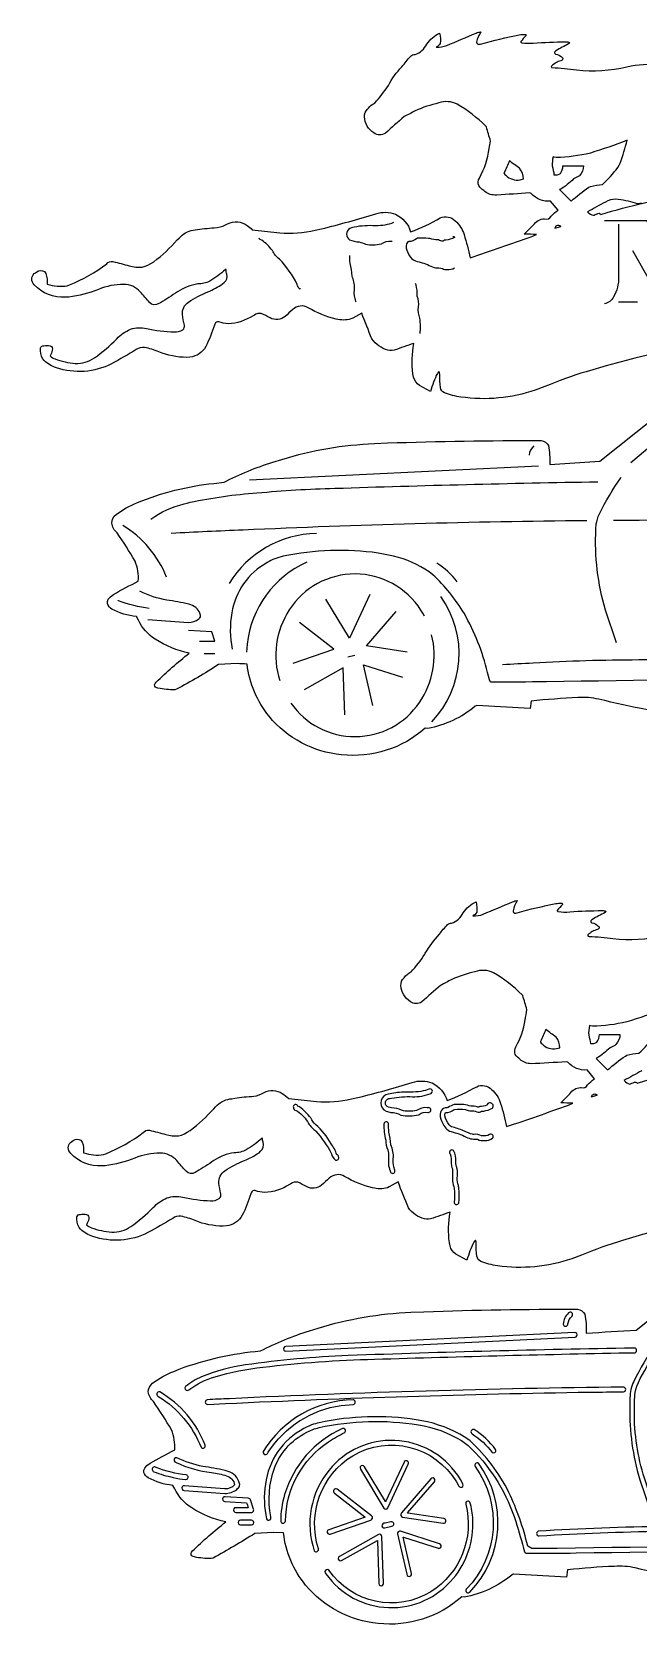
# Model space of a CAD drawing. Extents: x 1.4 to 25.7, y 0.2 to 22.2.
# Drawn here: x 1.43 to 9.52, y 0.24 to 21.45 of the extents above; entities that cross this region are included whole.
import ezdxf

# ---------------------------------------------------------------- set-up
doc = ezdxf.new("R2010")
doc.units = 0
doc.linetypes.add('0', pattern=[0])
doc.layers.add('1', color=7, linetype='0')

msp = doc.modelspace()

# ---------------------------------------------------------------- linework, layer by layer
at = {"layer": '1'}
for p, q in [((9.50563, 17.842972), (9.255646, 17.842972)), ((8.187241, 15.661026), (4.333252, 15.473541)), ((3.874954, 13.161163), (3.729118, 13.161163)), ((5.645699, 13.119499), (5.741333, 13.141563))]:
    msp.add_line(p, q, dxfattribs=at)
for points in [[(10.981339, 17.401802, 0.035682), (8.823616, 16.918823, 0.025178), (8.273529, 16.722153), (8.144417, 16.67466, -0.12031), (7.153198, 16.581253, -0.065513), (6.933289, 16.638336, -0.276513), (6.881264, 16.707108, -0.048383), (6.871826, 16.881844), (6.869156, 16.904503), (6.86422, 16.915916), (6.857353, 16.917442), (6.848892, 16.910454), (6.839188, 16.896294, 0.038424), (6.747208, 16.656578), (6.601952, 16.735817, -0.219636), (6.523109, 16.84684), (6.513527, 16.888245, -0.074008), (6.524582, 17.293137), (6.524887, 17.295441, 0.00045), (6.263031, 17.204788), (6.235291, 17.201172), (6.207901, 17.201569), (6.181068, 17.205482, -0.176265), (5.967758, 17.354568, -0.006372), (5.830536, 17.69825), (5.711739, 17.63224), (5.688026, 17.620636, -0.13638), (5.489754, 17.620087, -0.079283), (5.117661, 17.771317, 0.332737), (4.913269, 17.747643, 0.007228), (4.810753, 17.654625, -0.307049), (4.60984, 17.634499, 0.027172), (4.493019, 17.693275, 0.21293), (4.399879, 17.672905), (4.382767, 17.663841, -0.132943), (4.049751, 17.556671, -0.08174), (3.925217, 17.581764, 0.381028), (3.873917, 17.55352), (3.866852, 17.538284, -0.036011), (3.753494, 17.253372, -0.243381), (3.541969, 17.112686), (3.497536, 17.108345, -0.092707), (3.125732, 17.181732, 0.055552), (2.936386, 17.241379, 0.161952), (2.825394, 17.21212, -0.008206), (2.496407, 17.022934, -0.200511), (1.760414, 16.971245, -0.108872), (1.597748, 17.066231), (1.57711, 17.092285, -0.133961), (1.547211, 17.234222, -0.329924), (1.594658, 17.265144, -0.073369), (1.678848, 17.263428, -0.395829), (1.706612, 17.20433, -0.055965), (1.678413, 17.127754, 0.1326), (1.742905, 17.08773, 0.066442), (2.013046, 17.02713, 0.15607), (2.267281, 17.10215, 0.044217), (2.566376, 17.356544, -0.099105), (2.749054, 17.484718, -0.133279), (2.960945, 17.493645, 0.049422), (3.331306, 17.447495, 0.159068), (3.446144, 17.475243, 0.266583), (3.467018, 17.540512, -0.01526), (3.441154, 17.679634, -0.271266), (3.521645, 17.846291, -0.049158), (3.781059, 17.981667, 0.052075), (3.97657, 18.087196), (3.997887, 18.105881, 0.292914), (4.033203, 18.21537, -0.107393), (4.024788, 18.280525), (4.021248, 18.281898), (4.014069, 18.278023, -0.052253), (3.805984, 18.125046, -0.126223), (3.646713, 18.086609, 0.116323), (3.375664, 17.981903, -0.006184), (3.147339, 17.835678), (3.125923, 17.824867, -0.365144), (3.003975, 17.84053, -0.020017), (2.879311, 17.982056, 0.216062), (2.659981, 18.082024, 0.09709), (2.321556, 18.01442, -0.065948), (1.925789, 17.91259), (1.879807, 17.910034, -0.222477), (1.467064, 18.074104), (1.452393, 18.095291, -0.438519), (1.480621, 18.236748), (1.500374, 18.24865, -0.296885), (1.600563, 18.252983), (1.611885, 18.240799), (1.62075, 18.225868, -0.102296), (1.637245, 18.086586), (1.640251, 18.085266, 0.131473), (1.905388, 18.063988), (1.935921, 18.073616, 0.065728), (2.431503, 18.355492, -0.275327), (2.515366, 18.385162, -0.025045), (2.733109, 18.327698, 0.084931), (2.905304, 18.312355), (2.942726, 18.322044), (2.981087, 18.337639), (3.020058, 18.358368), (3.059319, 18.383423, 0.048752), (3.372856, 18.672905), (3.397385, 18.697624), (3.418663, 18.717957, -0.183205), (3.612808, 18.80584, -0.026126), (3.863083, 18.835434, 0.123006), (4.016563, 18.875237), (4.044029, 18.888359, -0.287068), (4.305305, 18.864311, -0.055497), (4.372208, 18.809357), (4.740608, 18.768425, 0.075631), (5.208862, 18.803024), (5.293976, 18.821014, 0.014506), (6.019211, 19.022408, -0.169334), (6.282715, 19.015541, -0.213122), (6.483345, 18.781586, 0.039418), (6.878448, 18.96627, -0.314377), (7.077469, 18.929123, -0.143143), (7.195328, 18.744301, -0.027153), (7.276398, 18.434799, 0.006821), (8.100121, 18.72113), (8.159882, 18.745476, -0.001037), (7.998291, 18.751122), (8.118797, 18.871567, -0.253608), (8.26973, 18.954697, 0.369634), (8.356331, 18.989975, -0.067552), (8.447639, 19.069382), (8.34919, 19.189713, -0.24309), (8.092033, 19.291634), (8.071327, 19.299149, -0.003398), (7.633087, 19.271408), (7.603638, 19.271477, -0.184441), (7.457603, 19.330002, -0.094159), (7.392265, 19.396652, -0.234234), (7.401131, 19.498215, 0.093052), (7.531029, 19.892944, 0.012702), (7.548462, 19.990898, -0.005074), (7.492653, 20.178848), (7.484573, 20.189667, 0.062298), (7.101784, 20.482445, 0.203981), (6.85807, 20.497528, 0.049205), (6.545464, 20.394501, -0.019324), (6.396553, 20.315529, 0.015645), (6.14753, 20.094475, -0.307594), (5.99469, 20.097992, -0.23778), (5.866356, 20.31292, -0.200969), (5.909645, 20.417328), (5.920677, 20.430222, -0.114441), (6.004364, 20.496811, 0.044132), (6.187241, 20.732048, -0.069411), (6.367607, 20.980858, -0.017465), (6.480293, 21.117348, -0.240528), (6.542984, 21.14254, 0.186365), (6.698555, 21.28167, -0.141758), (6.868805, 21.42675, -0.108933), (6.878143, 21.289169, -0.153285), (6.82576, 21.241676, 0.13603), (6.964493, 21.265244, 0.007159), (7.356628, 21.429024, -0.079249), (7.416519, 21.444984), (7.418015, 21.439423, 0.105775), (7.362633, 21.308495, 0.515091), (7.398407, 21.279037), (7.415909, 21.281281, -0.020902), (7.931938, 21.405006, -0.066813), (8.013229, 21.409157), (8.02227, 21.403549), (8.020119, 21.393707, 0.003786), (7.950508, 21.314926, 0.451577), (7.965668, 21.300766, 0.078822), (8.117676, 21.295738, -0.015331), (8.549736, 21.311798, -0.128815), (8.603745, 21.300865), (8.599655, 21.293503), (8.588577, 21.284988, 0.015466), (8.420158, 21.193535), (8.408569, 21.183655, 0.696277), (8.41404, 21.14949, -0.15625), (8.510002, 21.095856, -0.435277), (8.495293, 21.065117), (8.486839, 21.060638, 0.128247), (8.360893, 20.987228, 0.6169), (8.368912, 20.96891, -0.030846), (8.694328, 20.937851, 0.086725), (9.366554, 20.980095, -0.138588), (10.242218, 20.922554)], [(9.558609, 19.163383, -0.200041), (9.482109, 19.161186, 0.051987), (9.217941, 19.21534, 0.155424), (9.079529, 19.177681, 0.015433), (8.842827, 19.04702, 0.144432), (8.921349, 19.001808), (8.92849, 19.002701, -0.093859), (8.998024, 19.028282, -0.230753), (9.018646, 19.013573, -0.029245), (10.186874, 19.289551, -0.023711)], [(6.255798, 18.905411, -0.109105), (6.020493, 18.863129), (5.979179, 18.863075, 0.066613), (5.696632, 18.835648, 0.574083), (5.654129, 18.686104), (5.668259, 18.675774, 0.095859), (5.79924, 18.64711, -0.043124), (5.882225, 18.616737, 0.097186), (6.089638, 18.620148), (6.096619, 18.62323, -0.203131), (6.225273, 18.655334), (6.234978, 18.655411)], [(9.255646, 18.884583), (9.255646, 18.180779, -0.134544), (9.188087, 17.914078, -0.206984), (9.068146, 17.822136)], [(5.005875, 18.030457), (5.006935, 18.018921, -0.15515), (4.971977, 18.080971, 0.078698), (4.733284, 18.417496, -0.124819), (4.640434, 18.533287, 0.071755), (4.497665, 18.670601), (4.475899, 18.679138), (4.467949, 18.681664), (4.464241, 18.697083)], [(7.047432, 18.717911, -0.627608), (7.067268, 18.704681, -0.088405), (6.952652, 18.671928), (6.94548, 18.671646, 0.396169), (6.920807, 18.660988), (6.917267, 18.658745, -0.141989), (6.855438, 18.673615), (6.845253, 18.676117, -0.121428), (6.737862, 18.691177), (6.722549, 18.694618, 0.053018), (6.575768, 18.695107), (6.562523, 18.690369, -0.166555), (6.457291, 18.651321), (6.446457, 18.64669, 0.327315), (6.433434, 18.536064, 0.105741), (6.499458, 18.422951, 0.125027), (6.599144, 18.383224), (6.611588, 18.378624, -0.028619), (6.799026, 18.304962), (6.814117, 18.301773, -0.048029), (6.906891, 18.293312, 0.189065), (6.972115, 18.280586, 0.158697), (7.068253, 18.301277)], [(5.755821, 17.842972), (5.75386, 17.853973, -0.124149), (5.734985, 18.009621, 0.116651), (5.707954, 18.174294), (5.703453, 18.192078, 0.036178), (5.677071, 18.362946, -0.031803), (5.672501, 18.467911)], [(6.609955, 17.4263, 0.044646), (6.60746, 17.630165, -0.139109), (6.589119, 17.780472, 0.122057), (6.570801, 17.922974), (6.56913, 17.932457, 0.08317), (6.555374, 18.074356), (6.547455, 18.092957)], [(9.638962, 12.415245, -0.009985), (8.99218, 12.556313, 0.076431), (8.71376, 12.577621, 0.016906), (8.088509, 12.530151), (8.074776, 12.434013), (8.074516, 12.433243), (7.366867, 12.474869), (7.366203, 12.474823), (7.344612, 12.462128, -0.125855), (6.71241, 12.166908), (6.677948, 12.170364, -0.21007), (5.563057, 11.815788, -0.198136), (4.597267, 12.328522, -0.145472), (4.303421, 13.023979, 0.000291), (4.171577, 13.030441), (3.921906, 13.016571, -0.018646), (3.363838, 12.688477), (3.33992, 12.683235, -0.060918), (3.11499, 12.702347), (3.097969, 12.709, -0.530583), (3.077858, 12.765869), (3.09066, 12.78289, -0.027451), (3.532715, 13.169106, -0.087907), (3.079292, 13.354965, -0.142004), (2.85437, 13.611061), (2.828011, 13.656441, -0.10065), (2.50087, 13.757225, -0.17533), (2.440285, 13.829689), (2.440323, 13.85759), (2.453102, 13.887268), (2.480232, 13.918663), (2.523285, 13.951744, -0.016517), (2.852486, 14.128159, 0.12079), (2.809402, 14.394287, 0.027376), (2.569679, 14.771027, -0.180376), (2.500664, 14.902184, -0.237383), (2.555931, 15.015121, -0.068139), (2.84053, 15.174606, -0.070011), (3.859283, 15.431679), (3.995651, 15.446236, -0.04593), (4.647308, 15.713066), (4.766815, 15.750313, -0.065846), (6.001701, 15.961273), (6.174133, 15.969078, -0.01013), (8.222923, 16.00087, -0.225032), (8.320023, 15.934494, -0.056241), (8.338554, 15.684059), (8.339355, 15.683289), (9.005188, 15.724899), (10.903374, 17.235115)], [(9.228844, 13.306984), (9.083023, 13.744461), (9.062225, 13.810654, -0.086121), (8.958031, 14.890236), (8.963264, 14.920151), (8.972427, 14.953293), (8.985046, 14.989166), (9.000694, 15.027237, -0.041738), (9.283096, 15.503517), (9.291344, 15.515213)], [(3.020821, 14.952736, -0.100464), (3.46431, 15.158134), (3.5037, 15.16864), (3.544052, 15.178688, -0.035272), (4.434837, 15.304604, -0.017603), (5.473305, 15.365639, -0.004158), (8.978859, 15.452713)], [(8.833061, 14.933289, 0.009088), (4.249756, 14.809174, 0.001966), (3.291641, 14.765251)], [(15.723907, 12.911095, -0.001386), (8.292694, 12.789108, -0.006957), (7.549843, 12.785583), (7.533783, 12.816521), (7.521461, 12.864441), (7.508972, 12.911621, 0.070097), (7.195702, 13.700401, 0.067543), (6.780159, 14.21447, 0.101279), (6.320648, 14.442566), (6.254662, 14.460518), (6.187508, 14.476379), (6.1194, 14.49025), (6.050537, 14.502205, 0.088493), (4.78347, 14.459671, 0.081314), (4.571312, 14.375427, 0.232433), (4.099388, 13.705521, 0.093615), (4.104103, 13.223648)], [(5.098198, 14.382477, 0.265789), (4.30323, 13.291428), (4.299034, 13.23761), (4.29705, 13.183235)], [(6.667519, 13.661636), (6.644234, 13.703026), (6.619255, 13.743233, 0.547147), (4.866051, 13.747269, 0.225206), (4.738197, 12.803474)], [(2.999985, 13.765289, -0.064077), (2.590118, 13.866333), (2.58503, 13.868645), (2.583351, 13.869461)], [(2.979156, 13.619469), (3.520905, 13.577805, 0.160139), (3.660103, 13.625534), (3.672371, 13.638214), (3.682938, 13.652954), (3.68293, 13.677521, 0.260355), (3.553787, 13.813492), (3.524429, 13.823097, 0.023742), (3.233482, 13.876122, -0.07344), (2.875008, 13.994461)], [(4.88752, 12.504471, 0.525931), (6.601509, 12.513512, 0.215904), (6.76313, 13.414383)], [(15.791031, 13.181999, -0.001542), (9.525734, 13.078735, 0.013941), (8.115509, 13.03653, 0.001729), (7.708092, 13.015335)], [(11.467087, 5.831314, 0.035691), (9.30938, 5.348328, 0.025249), (8.759285, 5.151657), (8.630173, 5.104172, -0.120286), (7.638954, 5.010757, -0.065508), (7.419052, 5.067856, -0.276516), (7.367012, 5.136612, -0.048432), (7.357582, 5.31134), (7.354912, 5.334015), (7.349976, 5.345428), (7.343109, 5.346954), (7.334648, 5.339966), (7.324944, 5.325806, 0.038367), (7.232964, 5.08609), (7.087708, 5.165314, -0.21966), (7.008873, 5.276352), (6.999283, 5.317749, -0.074027), (7.010345, 5.722656), (7.010643, 5.724945, 0.000513), (6.748795, 5.634293), (6.721046, 5.630692), (6.693665, 5.631088), (6.666832, 5.634995, -0.176299), (6.453514, 5.784073, -0.00635), (6.316299, 6.127762), (6.197495, 6.061752), (6.17379, 6.050156, -0.136382), (5.97551, 6.049591, -0.079261), (5.603416, 6.200836, 0.332758), (5.399025, 6.177155, 0.00731), (5.296509, 6.084137, -0.307131), (5.095604, 6.064011, 0.027041), (4.978775, 6.122787, 0.212716), (4.885628, 6.102417), (4.86853, 6.093353, -0.132994), (4.535515, 5.986191, -0.081939), (4.41098, 6.011276, 0.380942), (4.359673, 5.983032), (4.352615, 5.967789, -0.035933), (4.239258, 5.682892, -0.243311), (4.02774, 5.542191), (3.983299, 5.537857, -0.092727), (3.611496, 5.611237, 0.055563), (3.422142, 5.670883, 0.162182), (3.311157, 5.641632, -0.008214), (2.982162, 5.452438, -0.200501), (2.246178, 5.400742, -0.108847), (2.083504, 5.495743), (2.062866, 5.52179, -0.13393), (2.032967, 5.663727, -0.330197), (2.080406, 5.694656, -0.073279), (2.164612, 5.692947, -0.395641), (2.192368, 5.63385, -0.055914), (2.164169, 5.557281, 0.132675), (2.228661, 5.517242, 0.06642), (2.498802, 5.456635, 0.156113), (2.753036, 5.531662, 0.044252), (3.052116, 5.786057, -0.099054), (3.23481, 5.91423, -0.133425), (3.446701, 5.923141, 0.049361), (3.81707, 5.876999, 0.159049), (3.9319, 5.904755, 0.26659), (3.952774, 5.970032, -0.015221), (3.926903, 6.109146, -0.271275), (4.007408, 6.275787, -0.04921), (4.266823, 6.411179, 0.052091), (4.462326, 6.516708), (4.48365, 6.5354, 0.317632), (4.5159, 6.658371, -0.103914), (4.510544, 6.710052), (4.507004, 6.711411), (4.499832, 6.707535, -0.052159), (4.29174, 6.55455, -0.126125), (4.132477, 6.516113, 0.116372), (3.861427, 6.411407, -0.006122), (3.633095, 6.265182), (3.611679, 6.254379, -0.365082), (3.489731, 6.27005, -0.020137), (3.365067, 6.411575, 0.216063), (3.145737, 6.511536, 0.097031), (2.80732, 6.443939, -0.065961), (2.411545, 6.342102), (2.365578, 6.339539, -0.222455), (1.952812, 6.503616), (1.938148, 6.524796, -0.438546), (1.966393, 6.66626), (1.986137, 6.678177, -0.296733), (2.086327, 6.682495), (2.097649, 6.670319), (2.106506, 6.65538, -0.102338), (2.123009, 6.516098), (2.126015, 6.514786, 0.131453), (2.391144, 6.4935), (2.421677, 6.503143, 0.065748), (2.917274, 6.785004, -0.275233), (3.001122, 6.814682, -0.025021), (3.218857, 6.757217, 0.085152), (3.39106, 6.741882), (3.428482, 6.751556), (3.466843, 6.767166), (3.505814, 6.787888), (3.545074, 6.812943, 0.048755), (3.85862, 7.102417), (3.883141, 7.127136), (3.904427, 7.147446, -0.183319), (4.098564, 7.235336), (4.141647, 7.241196, -0.037763), (4.391563, 7.268097, 0.086883), (4.529793, 7.317871, -0.274397), (4.771446, 7.305893, -0.068463), (4.857964, 7.238876), (5.226364, 7.197937, 0.075614), (5.694626, 7.232529), (5.779724, 7.250519, 0.014452), (6.504974, 7.451904, -0.169401), (6.768471, 7.445053, -0.213088), (6.969109, 7.211105, 0.036278), (7.364204, 7.395782, -0.314404), (7.563232, 7.358627, -0.143058), (7.681084, 7.173813, -0.027186), (7.762154, 6.864319, 0.007173), (8.585876, 7.150635), (8.645638, 7.174988, -0.001415), (8.484047, 7.180649), (8.604546, 7.301086, -0.236037), (8.747108, 7.384628), (8.755486, 7.384201, 0.369431), (8.842087, 7.419495, -0.067357), (8.933395, 7.498901), (8.834946, 7.619232, -0.243145), (8.577789, 7.721146), (8.557083, 7.728653, -0.01129), (8.089386, 7.701004, -0.184568), (7.943359, 7.759506, -0.094273), (7.878021, 7.826157, -0.23398), (7.886879, 7.927734, 0.088275), (8.009392, 8.283966, 0.008302), (8.034218, 8.42041, -0.005015), (7.978409, 8.608368), (7.970329, 8.619186, 0.062311), (7.58754, 8.911972, 0.205262), (7.340561, 8.926193, 0.046146), (7.031227, 8.824005, -0.01715), (6.882317, 8.745041, 0.015632), (6.633286, 8.523987, -0.307536), (6.480446, 8.527496, -0.237759), (6.352112, 8.742432, -0.20081), (6.395409, 8.846848, -0.136211), (6.487793, 8.924057), (6.488235, 8.924179, 0.044326), (6.673004, 9.161545), (6.677467, 9.171967, -0.056385), (6.86689, 9.426376, -0.039688), (6.975662, 9.555176, -0.218201), (7.02874, 9.572067, 0.186432), (7.184319, 9.711182, -0.141824), (7.354568, 9.856262, -0.10889), (7.363899, 9.718689, -0.153342), (7.311516, 9.671188, 0.135826), (7.450256, 9.694748, 0.007087), (7.8424, 9.858536, -0.079812), (7.902275, 9.874496), (7.903778, 9.868942, 0.105707), (7.848396, 9.738007, 0.515576), (7.884178, 9.708557), (7.901672, 9.710785, -0.020897), (8.417694, 9.834534, -0.0668), (8.498985, 9.838669), (8.508026, 9.833054), (8.505875, 9.823212, 0.003858), (8.436272, 9.744431, 0.451742), (8.451431, 9.730286, 0.078798), (8.603424, 9.72525, -0.015344), (9.035492, 9.741318, -0.128956), (9.0895, 9.730392), (9.085419, 9.723022), (9.074333, 9.714508, 0.015216), (8.905914, 9.623047), (8.894333, 9.613159, 0.695835), (8.899788, 9.57901, -0.156362), (8.995758, 9.52536, -0.435577), (8.981049, 9.494629), (8.972603, 9.490158, 0.128122), (8.846649, 9.416748, 0.614601), (8.85466, 9.398422), (8.864815, 9.396393, -0.037999), (9.180092, 9.367371, 0.086764), (9.85231, 9.409607, -0.138567)], [(9.565292, 7.607193, 0.014643), (9.32859, 7.476532, 0.146609), (9.407112, 7.431305), (9.414238, 7.432205, -0.094241), (9.483788, 7.457779, -0.231471), (9.504402, 7.443069, -0.029251), (10.672638, 7.71907, -0.023703)], [(10.124725, 0.844757, -0.00999), (9.477959, 0.985825, 0.076445), (9.199524, 1.007126, 0.016708), (8.574265, 0.959656), (8.560539, 0.863525), (8.560272, 0.862762), (7.852615, 0.904388), (7.851959, 0.904327), (7.830383, 0.891647, -0.125869), (7.198174, 0.59642), (7.163704, 0.599869, -0.210072), (6.048813, 0.2453, -0.198144), (5.083023, 0.758026, -0.145475), (4.789177, 1.453491), (4.658272, 1.45993), (4.657333, 1.459946), (4.407661, 1.446075, -0.018658), (3.849594, 1.117996), (3.825676, 1.112747, -0.060819), (3.600746, 1.131851), (3.583725, 1.138519, -0.530599), (3.563614, 1.195374), (3.576416, 1.212387, -0.027481), (4.018478, 1.598618, -0.087905), (3.565048, 1.78447, -0.142043), (3.340118, 2.040558), (3.313766, 2.085953, -0.100691), (2.986626, 2.186752, -0.175435), (2.926048, 2.259201), (2.926071, 2.287094), (2.93885, 2.316788), (2.965981, 2.348175), (3.009041, 2.381271, -0.015592), (3.338242, 2.557663, 0.12082), (3.295166, 2.823807, 0.027341), (3.055435, 3.200546, -0.180498), (2.986427, 3.33168, -0.237448), (3.041679, 3.444626, -0.068165), (3.326286, 3.604111), (3.398521, 3.633835, -0.069512), (4.481422, 3.875748, -0.045921), (5.133064, 4.142578), (5.252571, 4.179825, -0.065839), (6.487457, 4.390778), (6.659889, 4.39859, -0.010133), (8.708679, 4.430389, -0.224876), (8.805786, 4.364014, -0.056213), (8.824303, 4.113571), (8.825111, 4.112793, -0.000046), (9.490944, 4.154388), (11.389137, 5.664642)], [(16.207611, 1.371826, -0.001501), (8.438148, 1.246231), (8.235985, 1.244919), (8.098633, 1.24498), (8.043747, 1.277542, 0.051991), (7.793732, 1.991028, 0.089435), (7.275726, 2.677673), (7.220726, 2.717972), (7.138809, 2.76889, 0.086452), (6.557396, 2.959946, 0.090072), (5.265724, 2.920578, 0.034079), (5.161163, 2.890289), (5.060684, 2.842468, 0.246328), (4.547729, 2.10022, 0.094685), (4.562668, 1.637741, 0.948739), (4.618919, 1.66658, -0.132224), (4.66642, 2.313538, -0.20162), (5.139748, 2.812332), (5.178825, 2.82988), (5.199036, 2.837219), (5.218239, 2.84317), (5.239777, 2.849274), (5.26358, 2.855484, -0.094694), (6.58625, 2.891556, -0.096429), (7.160789, 2.68277, -0.06881), (7.298386, 2.568115, -0.122871), (7.883995, 1.60347, -0.016914), (7.999825, 1.200577, 0.273543), (8.052841, 1.18335, 0.008912), (8.691719, 1.186432, 0.000914), (16.281898, 1.310379, 0.205657)]]:
    msp.add_lwpolyline(points, format="xyb", dxfattribs=at)
for points in [[(8.623276, 19.189751, -0.034339), (8.859444, 19.374146), (8.881577, 19.385262, -0.057256), (9.041611, 19.410538, 0.043295), (9.24498, 19.638687), (9.263115, 19.668488), (9.275925, 19.69619, 0.029128), (9.368378, 20.000954, -0.020699), (8.878777, 19.830391, -0.057363), (8.421524, 19.771324), (8.39447, 19.775177), (8.382088, 19.781853, 0.052179), (8.368805, 19.658813, -0.046191), (8.394226, 19.540497, 0.185288), (8.481728, 19.560013, 0.140777), (8.51368, 19.661026), (8.515511, 19.661247), (8.78553, 19.661247), (8.787827, 19.660873, -0.188821), (8.734184, 19.52803), (8.7174, 19.516388), (8.656273, 19.485825, -0.045628), (8.481384, 19.346497), (8.469795, 19.343254)], [(7.987328, 19.485809, 0.172524), (7.936089, 19.62764, -0.013648), (7.800919, 19.727058, -0.022132), (7.726952, 19.566963), (7.72982, 19.556908), (7.73967, 19.547211), (7.750854, 19.536568, 0.259495), (7.943443, 19.474861)], [(8.4851, 18.853775), (8.483818, 18.857384), (8.470032, 18.860909, 0.479335), (8.404472, 18.828934)], [(9.109039, 7.619278, -0.034314), (9.345207, 7.803665), (9.367332, 7.814789, -0.057222), (9.527367, 7.840057, 0.043337), (9.730743, 8.068192), (9.748863, 8.097977), (9.761681, 8.125702, 0.029088), (9.854141, 8.430466, -0.020722), (9.364532, 8.259903, -0.0574), (8.90728, 8.200851), (8.880226, 8.204681), (8.867844, 8.211365, 0.077078), (8.856674, 8.08017, -0.038543), (8.879982, 7.970001, 0.185203), (8.967484, 7.989532, 0.140836), (8.999443, 8.09053), (9.001274, 8.090759), (9.271286, 8.090744), (9.27359, 8.090378, -0.1889), (9.21994, 7.95755), (9.203163, 7.945908), (9.142036, 7.915329, -0.04553), (8.967148, 7.776001), (8.955551, 7.772766)], [(8.473083, 7.915314, 0.172498), (8.421852, 8.057129, -0.015091), (8.286674, 8.15657, -0.022317), (8.212708, 7.99646), (8.215584, 7.986404), (8.225433, 7.976715), (8.236618, 7.96608, 0.259587), (8.429199, 7.904373)], [(6.386604, 7.324509, 0.026949), (6.183907, 7.297989, 0.623609), (6.124588, 7.088028), (6.159142, 7.068161), (6.208107, 7.054214), (6.220978, 7.05217, -0.134635), (6.351967, 7.018402, 0.114693), (6.590904, 7.022263), (6.596809, 7.025024, -0.210185), (6.711609, 7.053604, 1.288851), (6.711792, 7.116119), (6.70459, 7.116135, 0.18187), (6.563423, 7.078537, -0.122197), (6.361458, 7.081772, 0.10282), (6.229378, 7.114105, -0.189367), (6.153175, 7.1474, -0.543492), (6.205383, 7.238953), (6.226807, 7.242294, -0.063694), (6.507339, 7.261414, 0.104768), (6.755104, 7.306763, 1.055921), (6.724777, 7.361557), (6.68338, 7.345764, -0.072808), (6.418106, 7.324326, 0.002181)], [(8.970856, 7.283295), (8.969574, 7.286896), (8.955788, 7.290405, 0.479189), (8.890228, 7.258438)], [(5.522774, 6.462585, 0.315622), (5.499771, 6.490143, 0.067609), (5.423111, 6.636322, 0.078786), (5.216354, 6.891602, -0.11339), (5.152802, 6.979218, 0.072414), (5.002731, 7.125092), (4.979698, 7.136322, 0.969396), (4.919754, 7.118713, 0.420295), (4.955696, 7.078018), (4.976364, 7.068375, -0.113728), (5.121986, 6.907227, 0.079223), (5.217979, 6.80484, -0.064349), (5.427101, 6.503204, 0.187111), (5.480972, 6.418472, 0.669034)], [(7.434525, 6.740967), (7.428749, 6.741211, 0.152196), (7.328629, 6.760696), (7.318901, 6.760941), (7.309532, 6.761581, -0.059602), (7.201523, 6.804459), (7.188545, 6.808853, 0.030436), (7.028069, 6.861267), (7.012566, 6.870621), (6.995949, 6.885757, -0.076851), (6.938324, 7.008911, -0.155699), (6.949707, 7.050247, 0.159318), (7.061546, 7.091568), (7.068024, 7.093994, -0.0475), (7.212677, 7.091309), (7.22332, 7.088333, 0.138701), (7.326485, 7.074692, 0.084057), (7.402092, 7.05603, 0.170963), (7.429123, 7.068817, 0.115192), (7.542763, 7.097015, 1.111583), (7.534393, 7.178955, 0.381628), (7.500755, 7.148132, -0.107899), (7.404732, 7.130814), (7.39946, 7.128845), (7.394653, 7.125992, -0.422043), (7.37207, 7.125214, 0.155605), (7.286392, 7.135986, 0.0148), (7.193443, 7.157394, 0.021978), (7.063011, 7.156921, 0.056148), (6.984665, 7.119461, -0.059139), (6.942017, 7.112366, 0.314773), (6.88327, 7.055008, 0.216986), (6.899094, 6.933563, 0.18824), (7.000427, 6.805191, -0.03075), (7.198578, 6.738037), (7.207787, 6.733719, 0.163961), (7.362938, 6.697418), (7.370621, 6.696564), (7.376625, 6.69548, 0.177631), (7.469345, 6.678787, 0.161032), (7.575989, 6.708572, 0.911954), (7.53598, 6.756775, -0.137264)], [(6.258446, 6.327316, -0.086577), (6.251991, 6.439072, 0.121956), (6.221237, 6.621536, 0.031566), (6.194504, 6.791214, -0.024857), (6.188385, 6.905731, 0.873851), (6.127007, 6.89743, 0.060688), (6.150818, 6.684158, 0.10183), (6.17894, 6.553711), (6.18383, 6.533356), (6.186928, 6.511826, 0.001634), (6.190041, 6.343674, 0.012908), (6.216064, 6.25444, 0.886166), (6.27124, 6.284866, 0.044451)], [(7.111916, 6.103531, -0.102593), (7.106133, 6.209396, 0.09601), (7.095596, 6.334167, -0.141216), (7.08564, 6.396088, 0.151226), (7.055618, 6.544266, 0.953667), (7.008636, 6.501022, -0.103769), (7.02301, 6.368179, 0.057056), (7.039642, 6.303162, -0.033351), (7.041939, 6.139267, 0.054988), (7.064995, 6.04129, -0.025173), (7.064468, 5.855133, 1.049165), (7.126976, 5.859772, 0.034259), (7.126129, 6.054764, 0.049411)], [(8.588409, 4.383469, 0.175199), (8.516861, 4.23381, 0.960212), (8.579254, 4.236374, -0.169011), (8.634377, 4.341217, 0.958739)], [(4.792274, 3.919235, 0.601139), (4.820526, 3.871841), (8.674522, 4.059326, 1.000001), (8.671478, 4.12175), (4.81749, 3.934265, 0.250009)], [(3.475388, 3.384186, 0.650642), (3.5261, 3.357849, -0.09054), (3.875725, 3.533051, -0.045374), (4.512527, 3.659821, -0.0233), (6.003242, 3.765411, -0.003333), (9.475258, 3.852829, 0.959052), (9.454895, 3.9133, 0.005063), (5.651291, 3.814102, 0.025838), (4.28064, 3.689575, 0.063588), (3.695557, 3.531067, 0.069352), (3.482422, 3.402084, 0.158086)], [(9.684708, 1.727356, 1.025989), (9.743996, 1.747131), (9.599403, 2.180908, -0.076995), (9.465492, 3.073273, -0.027652), (9.475677, 3.322815), (9.484436, 3.362244), (9.499496, 3.406906), (9.519836, 3.455627), (9.544426, 3.507202, -0.026771), (9.807037, 3.935745, 0.962363), (9.746284, 3.955276, 0.041412), (9.458672, 3.470795, 0.111528), (9.407089, 3.252304, 0.07414), (9.503113, 2.283905), (9.530815, 2.18956), (9.540115, 2.161133)], [(4.015823, 3.175064, -0.008063), (8.869644, 3.327332, -0.000601), (9.321648, 3.331665, 0.957171), (9.318718, 3.394043, 0.009277), (4.067085, 3.240051, 0.004243), (3.772186, 3.225571, 0.926387), (3.77784, 3.163513)], [(3.726044, 2.582245, 0.389404), (3.744965, 2.620071, 0.171622), (3.139114, 3.329269, 0.998407), (3.125061, 3.266769, -0.161845), (3.689659, 2.593048, 0.33875)], [(4.553925, 2.497421, 0.252226), (4.584618, 2.528168, -0.216087), (5.556885, 3.150787), (5.719185, 3.163818, 0.917176), (5.715805, 3.225998, 0.256609), (4.518112, 2.536606, 0.556382)], [(4.782822, 1.581497, 0.388145), (4.813934, 1.609955, -0.245652), (5.389793, 2.666138, -0.032191), (5.604019, 2.788025, 0.837012), (5.573448, 2.841431, 0.218907), (4.803162, 1.961838, 0.074475), (4.752403, 1.605499, 0.347396)], [(7.605873, 2.522217, 0.412234), (7.61657, 2.564941, 0.091875), (7.329277, 2.828415, 0.907489), (7.303017, 2.772003, -0.085252), (7.571564, 2.523499, 0.299329)], [(7.146782, 2.060577, 0.637808), (7.18084, 2.105881), (7.147408, 2.164215), (7.110893, 2.219955, 0.501704), (5.39621, 2.288788, 0.259893), (5.199318, 1.213745, 0.837436), (5.253723, 1.242508, -0.344326), (5.710526, 2.479309, -0.414044), (7.0942, 2.131409), (7.125717, 2.076416, 0.221502)], [(4.005608, 1.976074, 0.160149), (4.165565, 2.030731, 0.110588), (4.203079, 2.081451, 0.176845), (4.200455, 2.109756, 0.266954), (4.049591, 2.272446), (4.01001, 2.284943, 0.009464), (3.712952, 2.338715, -0.070308), (3.367577, 2.454468, 1.011925), (3.355988, 2.391037, 0.08018), (3.829239, 2.255661, -0.043462), (4.030922, 2.212723, -0.285456), (4.137085, 2.091461, -0.206178), (4.004112, 2.038834), (3.46817, 2.080078, 1.027659), (3.463379, 2.017761)], [(6.451393, 2.369034, 0.981357), (6.395325, 2.396606), (6.149529, 1.867279), (6.146088, 1.870071), (5.867981, 2.333572, 1.073745), (5.813995, 2.302078), (6.125923, 1.782242, 0.593283), (6.180634, 1.785843)], [(7.274399, 0.663879, 0.364877), (7.388466, 2.379471, 0.813768), (7.344208, 2.337173, -0.362746), (7.225426, 0.702301, 0.913182)], [(3.487259, 2.163589, 0.873581), (3.492607, 2.225281, -0.06219), (3.091446, 2.323151, 1.257246), (3.061668, 2.267944, 0.052387), (3.318291, 2.19223, 0.039299), (3.484322, 2.163574), (3.485794, 2.163544)], [(6.918892, 1.580551, 0.992979), (6.927719, 1.64241), (6.446922, 1.71637), (6.443207, 1.718536), (6.79969, 2.131317, 1.037783), (6.753273, 2.173172), (6.360756, 1.718689, 0.633104), (6.376686, 1.66394)], [(4.317543, 1.726089), (4.346146, 1.726059, 0.631768), (4.389763, 1.768997), (4.348709, 1.892181, 0.316801), (4.319641, 1.913605), (4.010124, 1.934235, 1.073311), (4.007561, 1.87178), (4.295677, 1.85257, -0.070205), (4.31691, 1.788574), (4.153595, 1.788589, 1.043928), (4.153915, 1.726074)], [(5.874855, 1.667099), (5.877434, 1.663223), (5.393044, 1.495544, 1.01316), (5.412376, 1.436096), (5.954735, 1.62384, 0.586529), (5.963303, 1.677719), (5.503708, 2.032837, 0.978855), (5.466545, 1.98259)], [(7.31237, 1.630478, 0.067108), (7.273758, 1.862839, 0.853997), (7.219315, 1.833389, -0.323521), (6.753647, 0.66893, -0.398031), (5.393944, 0.957428, 1.038265), (5.354568, 0.906448, 0.492884), (7.051369, 0.845413, 0.189554)], [(4.217339, 1.621933, 1.078741), (4.217331, 1.559433), (4.36071, 1.559433, 1.000031), (4.36071, 1.621933)], [(6.13868, 1.5186), (6.233353, 1.540451, 0.990857), (6.221397, 1.601807), (6.143829, 1.583939), (6.127388, 1.580139, 1.051845)], [(8.195457, 1.413635, -0.010574), (9.824631, 1.476059), (9.939781, 1.476425, 0.001476), (16.286407, 1.581772, 0.862474), (16.276222, 1.642761, -0.001056), (10.19706, 1.541763), (9.883324, 1.538635, 0.013012), (8.182129, 1.473816, 0.846694)], [(6.039436, 1.35083), (6.058563, 0.777176, 1.000418), (6.121017, 0.779266), (6.100189, 1.404221, 0.562462), (6.053688, 1.430435), (5.532875, 1.138794, 1.00021), (5.563408, 1.084274)], [(6.383202, 1.39563), (6.386276, 1.397156), (6.851479, 1.248291, 1.001053), (6.869629, 1.308105), (6.350349, 1.474243, 0.587162), (6.309196, 1.438385), (6.432983, 0.901947, 1.089198), (6.495216, 0.910233)]]:
    msp.add_lwpolyline(points, format="xyb", close=True, dxfattribs=at)
for points in [[(10.005608, 18.280441), (9.63063, 18.926247), (9.068146, 18.926247)], [(10.880562, 18.905411), (10.401421, 18.905411), (9.859772, 17.8013), (9.443146, 18.530411)], [(11.062088, 17.223465), (11.124588, 17.140129), (9.416344, 15.702698)], [(5.937347, 13.952789), (5.666534, 13.369484), (5.354042, 13.890289)], [(4.916565, 13.036163), (5.458199, 13.223663), (4.999901, 13.577805)], [(6.437317, 13.181999), (5.895683, 13.26532), (6.291496, 13.723625)], [(3.666618, 13.32782), (3.874954, 13.32782), (3.833282, 13.45282), (3.520798, 13.473648)], [(5.604034, 12.348709), (5.583199, 12.973663), (5.062386, 12.682022)], [(5.979012, 12.473694), (5.854019, 13.015335), (6.374817, 12.848679)]]:
    msp.add_lwpolyline(points, dxfattribs=at)
for centre, radius, start, end in [((8.273084, 15.779566), 0.212603, 134.246681, 172.623425), ((1.927364, 13.668569), 1.399364, 21.522374, 59.106859), ((32.368717, -2974.871826), 2989.897805, 90.339237, 90.444232), ((5.261657, 13.354095), 1.411533, 91.323674, 148.166571), ((6.248279, 13.464144), 1.077773, 37.446095, 57.135931), ((5.821908, 13.161626), 1.308293, -43.817382, 35.654533)]:
    msp.add_arc(centre, radius, start, end, dxfattribs=at)

doc.saveas('drawing.dxf')
